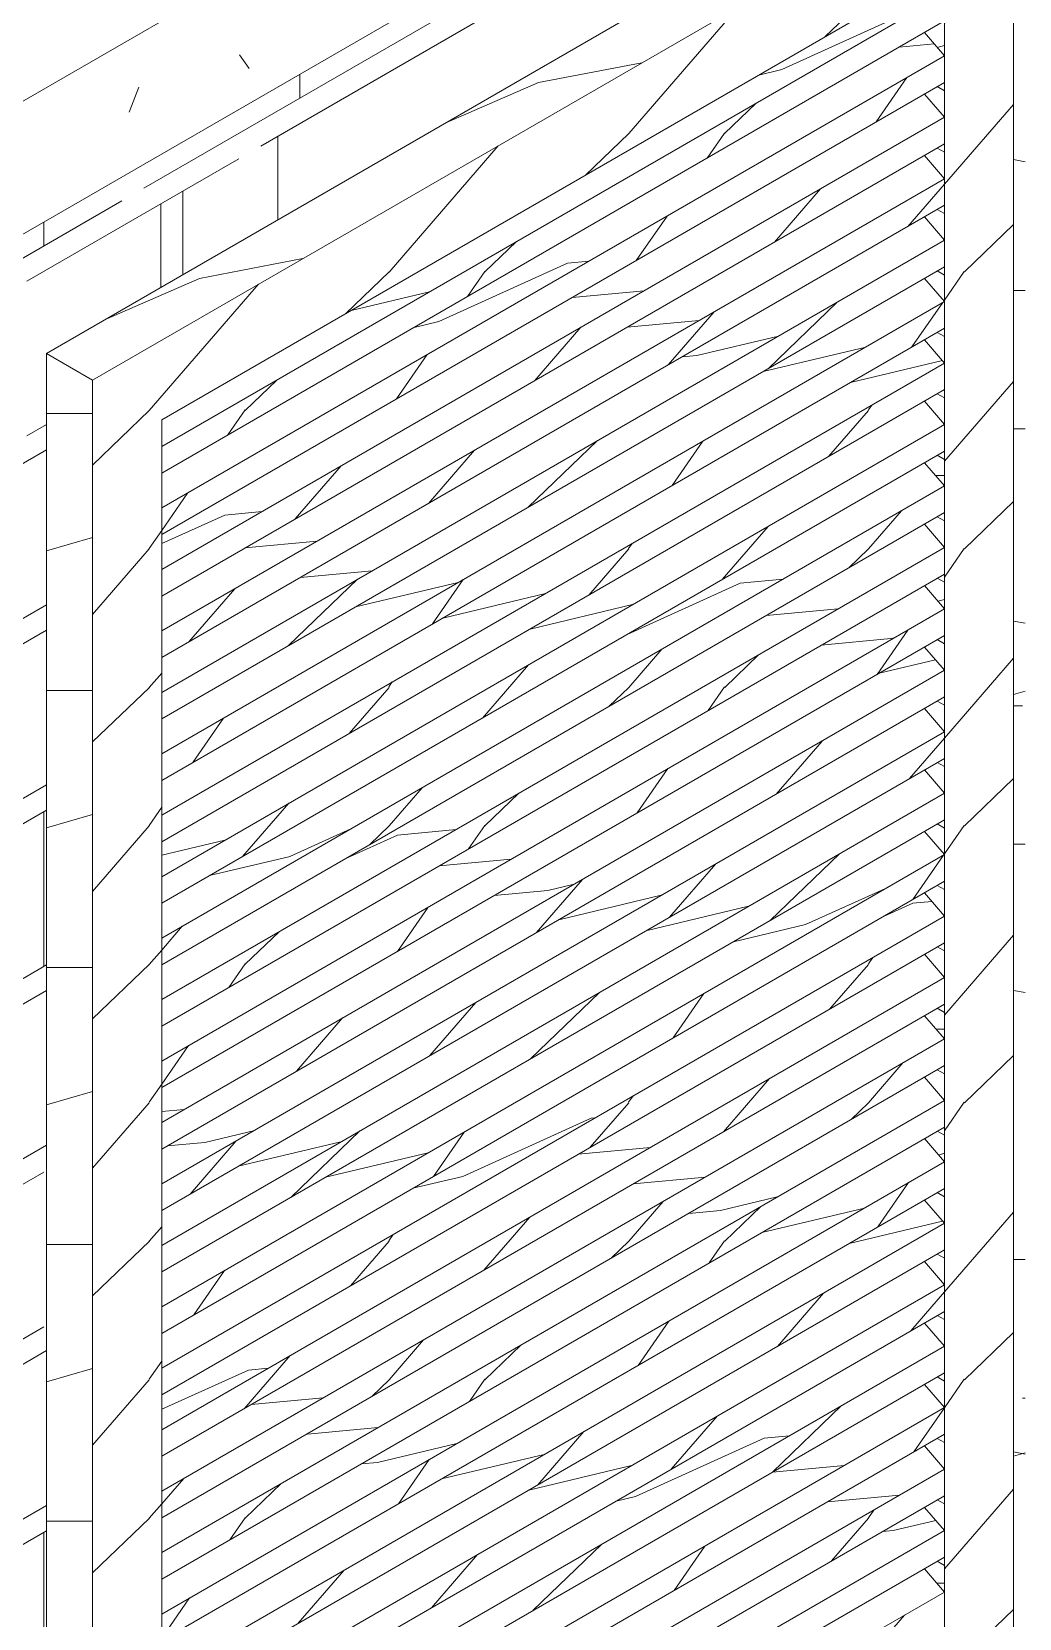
# Model space of a CAD drawing. Header units: millimetres. Extents: x 14944 to 21622, y -31 to 8273.
# Drawn here: x 16067.5 to 16370.8, y 3188 to 3675 of the extents above; entities that cross this region are included whole.
import ezdxf

# ---------------------------------------------------------------- set-up
doc = ezdxf.new("R2010")
doc.units = ezdxf.units.MM
doc.layers.add('A-GENM', color=13, linetype='Continuous', lineweight=9)
pattern_1 = [(235.285, (15617.426, 6831.821), (220.882306, 297.562267), [51.714, -465.428]), (229.107, (15661.602, 6831.82), (-73.6266, -127.5277), [112.468, -112.468]), (223.898, (15661.602, 6789.313), (-147.25447, -170.0361), [61.307, -245.229])]

# ---------------------------------------------------------------- blocks, each defined once
blk = doc.blocks.new('CRT_MGN_COZ_Fogão a lenha completo - CRT_MGN_COZ_Fogão a lenha completo-5005769-VISTA 3D BANCADA CHURRASQUEIRA')
at = {"layer": 'A-GENM'}
h = blk.add_hatch(dxfattribs=at)
h.set_pattern_fill('FP_81', color=256, style=0, pattern_type=2)
h.set_pattern_definition([(0, (17118.54, 2478.45), (203.2, 29.329), [8.382, -144.018, 8.382, -144.018, -812.8]), (0, (17118.54, 2478.45), (203.2, 29.329), [-304.8, 8.382, -296.418, 8.382, -144.018, -355.6]), (0, (17118.54, 2478.45), (203.2, 29.329), [-762, 8.382, -93.218, 8.382, -245.618]), (135, (17194.74, 2493.115), (-116.2646, 57.60587), [5.927, -101.836, 5.927, -676.572]), (135, (17194.74, 2493.115), (-116.2646, 57.60587), [-113.69, -101.836, 5.927, -209.599, -359.21]), (135, (17194.74, 2493.115), (-116.2646, 57.60587), [-431.052, 5.927, -101.836, 5.927, -245.52]), (135, (17194.74, 2493.115), (-116.2646, 57.60587), [-544.742, -65.915, 5.927, -173.678]), (225, (17220.14, 2551.774), (-86.93524, -145.594), [5.927, -101.836, 5.927, -676.572]), (225, (17220.14, 2551.774), (-86.93524, -145.594), [-113.69, -101.836, 5.927, -209.599, -359.21]), (225, (17220.14, 2551.774), (-86.93524, -145.594), [-431.052, 5.927, -101.836, 5.927, -245.52]), (225, (17220.14, 2551.774), (-86.93524, -145.594), [-544.742, -65.915, 5.927, -173.678])])
h.paths.add_polyline_path([(15439.16, 3292.53), (17270.57, 4349.9), (16782.66, 4631.59), (16080.36, 4226.12), (16106.84, 4210.52), (16107.63, 4210.07), (16109.34, 4208.62), (16110.25, 4206.84), (16110.79, 4202.81), (16110.36, 4199.85), (16109.44, 4196.92), (16108.27, 4194.43), (16106.42, 4191.66), (16103.18, 4188.24), (16101.37, 4186.96), (16101.36, 4186.96), (16097.95, 4185.54), (16097.37, 4185.42), (16094.86, 4185.48), (16094.01, 4184.99), (16084.96, 4184.93), (16078.18, 4188.84), (16077.9, 4195.33), (16076.8, 4195.88), (16052.36, 4209.95), (15956.36, 4154.52), (15956.36, 4066.17), (15954.18, 4062.31), (15950.05, 4059.02), (15943.67, 4056.5), (15937.03, 4055.38), (15929.82, 4055.53), (15923.2, 4056.93), (15917.46, 4059.63), (15913.87, 4062.7), (15911.91, 4066.17), (15911.64, 4076.51), (15887.77, 4062.72), (15883.33, 4062.67), (15877.97, 4064.95), (15873.5, 4068.35), (15868.34, 4074.77), (15865.54, 4079.62), (15863.28, 4086.04), (15862.64, 4093.07), (15863.28, 4097.4), (15865.54, 4101.21), (15880.16, 4109.72), (15879.97, 4110.42), (14951.26, 3574.23), (15428.04, 3298.96)])
h.paths.add_polyline_path([(15932.77, 3716.04), (15923.02, 3716.59), (15913.64, 3718.23), (15907.4, 3720.07), (15903.66, 3721.47), (15899.62, 3723.34), (15891.41, 3727.96), (15689.06, 3844.98), (15684.27, 3849.06), (15683.15, 3850.26), (15681.17, 3852.82), (15679.36, 3856.09), (15678.31, 3859.07), (15677.95, 3861.04), (15677.71, 3863.87), (15678.05, 3867.08), (15679.18, 3870.68), (15679.87, 3872.25), (15681.52, 3874.92), (15683.62, 3877.48), (15686.14, 3879.91), (15689.86, 3882.69), (15698.1, 3887.59), (16254.61, 4208.7), (16258.55, 4210.39), (16262.76, 4211.84), (16267.19, 4213.05), (16276.57, 4214.7), (16286.33, 4215.25), (16296.08, 4214.7), (16305.46, 4213.05), (16311.75, 4211.2), (16314.11, 4210.39), (16318.05, 4208.7), (16322.39, 4206.39), (16530.04, 4086.31), (16532.96, 4084.03), (16535.48, 4081.6), (16537.58, 4079.04), (16539.85, 4074.95), (16540.43, 4073.62), (16541.15, 4070.82), (16541.31, 4067.08), (16540.79, 4063.19), (16539.69, 4059.95), (16539.24, 4059.04), (16537.58, 4056.37), (16534.41, 4052.77), (16532.96, 4051.38), (16527.64, 4047.58), (16525.61, 4046.35), (15964.49, 3722.59), (15957.44, 3719.82), (15954, 3718.81), (15950.06, 3717.85), (15942.53, 3716.59), (15937.68, 3716.18)])
h.paths.add_polyline_path([(15881.6, 4110.56), (15881.6, 4110.56), (15881.6, 4111.36)])
h.paths.add_polyline_path([(15890.11, 4115.4), (15911.54, 4127.48), (15912.54, 4126.87), (15913.16, 4127.25), (15913, 4128.03), (15911.44, 4128.59), (15890.11, 4116.27)])
h.paths.add_polyline_path([(16101.31, 4208.41), (16100.87, 4209.44), (16101.26, 4208.75), (16101.26, 4208.71)])
h.paths.add_polyline_path([(16100.63, 4209.65), (16100.63, 4209.68), (16100.61, 4209.66)])
h.paths.add_polyline_path([(16089.17, 4216.3), (16089.09, 4216.35), (16089.15, 4216.3)])
h = blk.add_hatch(dxfattribs=at)
h.set_pattern_fill('FP_80', color=256, style=0, pattern_type=2)
h.set_pattern_definition([(30, (15573.832, 6737.965), (107.763, 103.695), [6.844, -117.59, 6.844, -781.239]), (30, (15573.832, 6737.965), (107.763, 103.695), [-131.278, -117.59, 6.844, -242.024, -414.78]), (30, (15573.832, 6737.965), (107.763, 103.695), [-497.736, 6.844, -117.59, 6.844, -283.502]), (30, (15573.832, 6737.965), (107.763, 103.695), [-629.014, -76.112, 6.844, -200.546]), (125.104, (15627.714, 6789.813), (-118.78964, 86.03927), [5.153, -88.544, 5.153, -588.261]), (125.104, (15627.714, 6789.813), (-118.78964, 86.03927), [-98.85, -88.544, 5.153, -182.241, -312.324]), (125.104, (15627.714, 6789.813), (-118.78964, 86.03927), [-374.788, 5.153, -88.544, 5.153, -213.473]), (125.104, (15627.714, 6789.813), (-118.78964, 86.03927), [-473.639, -57.311, 5.153, -151.008]), (248.794, (15645.674, 6883.138), (-47.00014, -204.0919), [8.193, -140.765, -943.402]), (248.794, (15645.674, 6883.138), (-47.00014, -204.0919), [-148.958, 8.193, -140.765, -794.444]), (248.794, (15645.674, 6883.138), (-47.00014, -204.0919), [-297.916, 8.193, -289.724, -496.527]), (248.794, (15645.674, 6883.138), (-47.00014, -204.0919), [-595.833, 8.193, -140.765, -347.569]), (248.794, (15645.674, 6883.138), (-47.00014, -204.0919), [-744.791, 8.193, -91.113, -248.264]), (248.794, (15645.674, 6883.138), (-47.00014, -204.0919), [-844.096, 8.193, -240.071])])
h.paths.add_polyline_path([(15439.16, 3251.71), (17277.64, 4313.16), (17277.64, 4353.98), (15439.16, 3292.53)])
h = blk.add_hatch(dxfattribs=at)
h.set_pattern_fill('FP_77', color=256, style=0, pattern_type=2)
h.set_pattern_definition([(210, (16358.4, 3443.2), (-191.58, 110.61), [158.135, -7.777]), (210, (16358.4, 3490.73), (-191.58, 110.61), [158.135, -7.777]), (90, (16358.4, 3443.2), (143.684, -82.956), [47.528, -173.69]), (90, (16221.45, 3364.13), (143.684, -82.956), [47.528, -173.691]), (210, (16250.64, 3436.29), (-191.58, 110.61), [158.135, -7.777, 75.179, -7.777]), (210, (16250.64, 3483.81), (-191.58, 110.61), [158.135, -7.777, 75.179, -7.777]), (90, (16250.64, 3436.29), (215.526, -124.434), [47.528, -173.69]), (90, (16113.69, 3357.22), (215.526, -124.434), [47.528, -173.69]), (90, (16106.95, 3353.33), (215.526, -124.434), [47.528, -173.69]), (90, (16041.85, 3315.74), (215.526, -124.434), [47.528, -173.69]), (210, (16286.56, 3512.33), (-191.58, 110.61), [158.135, -7.777]), (210, (16286.56, 3559.86), (-191.58, 110.61), [158.135, -7.777]), (90, (16286.56, 3512.33), (143.684, -82.956), [47.528, -173.691]), (90, (16149.61, 3433.26), (143.684, -82.956), [47.528, -173.691]), (210, (16250.64, 3546.9), (-191.58, 110.61), [158.135, -7.777, 75.179, -7.777]), (210, (16250.64, 3594.42), (-191.58, 110.61), [158.135, -7.777, 75.179, -7.777]), (90, (16250.64, 3546.9), (215.526, -124.434), [47.528, -173.69]), (90, (16113.69, 3467.83), (215.526, -124.434), [47.528, -173.69]), (90, (16106.95, 3463.94), (215.526, -124.434), [47.528, -173.69]), (90, (16041.85, 3426.35), (215.526, -124.434), [47.528, -173.69])])
h.paths.add_polyline_path([(15439.16, 2557.69), (17277.64, 3619.13), (17277.64, 4313.16), (15439.16, 3251.71), (15439.16, 2804.17)])
h.paths.add_polyline_path([(15485.12, 2608.72), (15470.98, 2616.88), (15470.98, 3229.26), (15753.82, 3392.56), (15757.36, 3390.51), (15757.36, 3394.6), (16040.2, 3557.9), (16054.34, 3549.73), (16054.34, 2937.36), (15771.5, 2774.06), (15767.97, 2776.1), (15767.97, 2772.02), (15492.19, 2612.8)])
h.paths.add_polyline_path([(16086.16, 2955.73), (16072.02, 2963.9), (16072.02, 3576.27), (16354.86, 3739.57), (16358.4, 3737.53), (16358.4, 3741.61), (16641.24, 3904.91), (16655.38, 3896.74), (16655.38, 3284.37), (16372.54, 3121.07), (16369.01, 3123.11), (16369.01, 3119.03), (16093.23, 2959.81)])
h.paths.add_polyline_path([(16687.2, 3302.74), (16673.06, 3310.91), (16673.06, 3923.28), (16955.91, 4086.58), (16959.44, 4084.54), (16959.44, 4088.62), (17242.28, 4251.92), (17256.43, 4243.75), (17256.43, 3631.38), (16973.58, 3468.08), (16970.05, 3470.12), (16970.05, 3466.04), (16694.28, 3306.82)])
h = blk.add_hatch(dxfattribs=at)
h.set_pattern_fill('FP_71', color=256, style=0, pattern_type=2)
h.set_pattern_definition([(196.102, (17932.558, 6367.112), (214.53981, 40.67701), [30.654, -275.882]), (180, (17976.734, 6316.1), (-103.078, -42.509), [73.627, -73.627]), (169.107, (17976.734, 6273.593), (-172.49934, 4.85665), [44.987, -179.949])])
h.paths.add_polyline_path([(16372.54, 3121.07), (16372.54, 3733.44), (16358.4, 3741.61), (16358.4, 3737.53), (16369.01, 3731.4), (16369.01, 3123.11)])
h = blk.add_hatch(dxfattribs=at)
h.set_pattern_fill('FP_32', color=256, style=0, pattern_type=2)
h.set_pattern_definition([(203.413, (17160.19, 2456.917), (312.37579, 120.23177), [45.387, -408.483]), (196.102, (17222.665, 2438.882), (-104.12475, -60.1162), [108.377, -108.377]), (190.893, (17222.665, 2408.824), (-208.24997, -60.1153), [63.622, -254.486])])
h.paths.add_polyline_path([(16086.16, 3568.1), (16369.01, 3731.4), (16354.86, 3739.57), (16072.02, 3576.27)])
h = blk.add_hatch(dxfattribs=at)
h.set_pattern_fill('FP_2', color=256, style=0, pattern_type=2)
h.set_pattern_definition(pattern_1)
h.paths.add_polyline_path([(16086.16, 2955.73), (16369.01, 3119.03), (16369.01, 3731.4), (16086.16, 3568.1), (16086.16, 3080.44)])
h.paths.add_polyline_path([(16107.38, 2992.47), (16107.38, 3555.86), (16347.79, 3694.66), (16347.79, 3131.28), (16140.05, 3011.34)])
h = blk.add_hatch(dxfattribs=at)
h.set_pattern_fill('FP_30', color=256, style=0, pattern_type=2)
h.set_pattern_definition([(204.373, (15645.743, 3304.146), (296.3443, 113.00517), [43.379, -390.407]), (193.381, (15705.01, 3267.234), (-98.7818, -66.0075), [101.538, -101.538]), (185.395, (15705.012, 3224.725), (-197.5634, -46.9974), [59.533, -238.131])])
h.paths.add_polyline_path([(16107.38, 3547.69), (16347.79, 3686.49), (16343.08, 3691.94), (16107.38, 3555.86)])
h = blk.add_hatch(dxfattribs=at)
h.set_pattern_fill('FP_70', color=256, style=0, pattern_type=2)
h.set_pattern_definition([(196.102, (17907.81, 6352.824), (220.88281, 42.50806), [30.654, -275.882]), (180, (17951.986, 6301.813), (-73.627, -42.509), [73.627, -73.627]), (169.107, (17951.986, 6259.304), (-147.25553, -0.00134), [44.987, -179.949])])
h.paths.add_polyline_path([(16347.79, 3139.44), (16347.79, 3150.14), (16341.62, 3146.57), (16344.38, 3143.38)])
h.paths.add_polyline_path([(16347.79, 3158.31), (16347.79, 3169), (16341.62, 3165.44), (16344.38, 3162.25)])
h.paths.add_polyline_path([(16347.79, 3177.17), (16347.79, 3187.87), (16341.62, 3184.3)])
h.paths.add_polyline_path([(16347.79, 3196.03), (16347.79, 3206.73), (16341.62, 3203.17)])
h.paths.add_polyline_path([(16347.79, 3214.9), (16347.79, 3225.6), (16341.62, 3222.03), (16344.61, 3218.58)])
h.paths.add_polyline_path([(16347.79, 3233.76), (16347.79, 3244.46), (16341.62, 3240.89)])
h.paths.add_polyline_path([(16347.79, 3252.63), (16347.79, 3263.32), (16341.62, 3259.76)])
h.paths.add_polyline_path([(16347.79, 3271.49), (16347.79, 3282.19), (16341.62, 3278.62)])
h.paths.add_polyline_path([(16347.79, 3290.35), (16347.79, 3301.05), (16341.62, 3297.49)])
h.paths.add_polyline_path([(16347.79, 3309.22), (16347.79, 3319.92), (16341.62, 3316.35)])
h.paths.add_polyline_path([(16347.79, 3328.08), (16347.79, 3338.78), (16341.62, 3335.21)])
h.paths.add_polyline_path([(16347.79, 3346.94), (16347.79, 3357.64), (16341.62, 3354.08)])
h.paths.add_polyline_path([(16347.79, 3365.81), (16347.79, 3376.51), (16341.62, 3372.94)])
h.paths.add_polyline_path([(16347.79, 3384.67), (16347.79, 3395.37), (16341.62, 3391.81)])
h.paths.add_polyline_path([(16347.79, 3403.54), (16347.79, 3414.24), (16341.62, 3410.67)])
h.paths.add_polyline_path([(16347.79, 3422.4), (16347.79, 3433.1), (16341.62, 3429.53), (16344.86, 3425.79)])
h.paths.add_polyline_path([(16347.79, 3441.26), (16347.79, 3451.96), (16341.62, 3448.4)])
h.paths.add_polyline_path([(16347.79, 3460.13), (16347.79, 3470.83), (16341.62, 3467.26)])
h.paths.add_polyline_path([(16347.79, 3478.99), (16347.79, 3489.69), (16341.62, 3486.12)])
h.paths.add_polyline_path([(16347.79, 3497.86), (16347.79, 3508.55), (16341.62, 3504.99)])
h.paths.add_polyline_path([(16347.79, 3516.72), (16347.79, 3527.42), (16341.62, 3523.85)])
h.paths.add_polyline_path([(16347.79, 3535.58), (16347.79, 3546.28), (16341.62, 3542.72)])
h.paths.add_polyline_path([(16347.79, 3554.45), (16347.79, 3565.15), (16341.62, 3561.58)])
h.paths.add_polyline_path([(16347.79, 3573.31), (16347.79, 3584.01), (16341.62, 3580.44)])
h.paths.add_polyline_path([(16347.79, 3592.18), (16347.79, 3602.87), (16341.62, 3599.31)])
h.paths.add_polyline_path([(16347.79, 3611.04), (16347.79, 3621.74), (16341.62, 3618.17)])
h.paths.add_polyline_path([(16347.79, 3629.9), (16347.79, 3640.6), (16341.62, 3637.04), (16345.12, 3632.99)])
h.paths.add_polyline_path([(16347.79, 3648.77), (16347.79, 3659.47), (16341.62, 3655.9)])
h.paths.add_polyline_path([(16347.79, 3667.63), (16347.79, 3678.33), (16341.62, 3674.76)])
h.paths.add_polyline_path([(16347.79, 3686.49), (16347.79, 3694.66), (16343.08, 3691.94), (16344.96, 3689.76)])
h = blk.add_hatch(dxfattribs=at)
h.set_pattern_fill('FP_2', color=256, style=0, pattern_type=2)
h.set_pattern_definition(pattern_1)
h.paths.add_polyline_path([(16107.38, 3539.53), (16347.79, 3678.33), (16347.79, 3686.49), (16107.38, 3547.69)])
h = blk.add_hatch(dxfattribs=at)
h.set_pattern_fill('FP_1', color=256, style=0, pattern_type=2)
h.set_pattern_definition([(204.373, (15639.209, 3292.828), (296.3443, 113.00517), [43.379, -390.407]), (193.381, (15698.48, 3255.916), (-98.7818, -66.0075), [101.538, -101.538]), (185.395, (15698.478, 3213.407), (-197.5634, -46.9974), [59.533, -238.131])])
h.paths.add_polyline_path([(16107.38, 3528.83), (16347.79, 3667.63), (16341.62, 3674.76), (16107.38, 3539.53)])
h = blk.add_hatch(dxfattribs=at)
h.set_pattern_fill('FP_2', color=256, style=0, pattern_type=2)
h.set_pattern_definition(pattern_1)
h.paths.add_polyline_path([(16107.38, 3520.66), (16347.79, 3659.47), (16347.79, 3667.63), (16107.38, 3528.83)])
h = blk.add_hatch(dxfattribs=at)
h.set_pattern_fill('FP_3', color=256, style=0, pattern_type=2)
h.set_pattern_definition([(204.373, (15632.674, 3281.509), (296.3443, 113.00517), [43.379, -390.407]), (193.381, (15691.943, 3244.6), (-98.7818, -66.0075), [101.538, -101.538]), (185.395, (15691.943, 3202.09), (-197.5634, -46.9974), [59.533, -238.131])])
h.paths.add_polyline_path([(16107.38, 3509.96), (16347.79, 3648.77), (16341.62, 3655.9), (16107.38, 3520.66)])
h = blk.add_hatch(dxfattribs=at)
h.set_pattern_fill('FP_2', color=256, style=0, pattern_type=2)
h.set_pattern_definition(pattern_1)
h.paths.add_polyline_path([(16107.38, 3501.8), (16347.79, 3640.6), (16347.79, 3648.77), (16107.38, 3509.96)])
h = blk.add_hatch(dxfattribs=at)
h.set_pattern_fill('FP_4', color=256, style=0, pattern_type=2)
h.set_pattern_definition([(204.373, (15626.14, 3270.191), (296.3443, 113.00517), [43.379, -390.407]), (193.381, (15685.41, 3233.28), (-98.7818, -66.0075), [101.538, -101.538]), (185.395, (15685.41, 3190.77), (-197.5634, -46.9974), [59.533, -238.131])])
h.paths.add_polyline_path([(16107.38, 3491.1), (16347.79, 3629.9), (16341.62, 3637.04), (16107.38, 3501.8), (16107.38, 3494.85)])
h = blk.add_hatch(dxfattribs=at)
h.set_pattern_fill('FP_2', color=256, style=0, pattern_type=2)
h.set_pattern_definition(pattern_1)
h.paths.add_polyline_path([(16107.38, 3482.93), (16347.79, 3621.74), (16347.79, 3629.9), (16107.38, 3491.1)])
h = blk.add_hatch(dxfattribs=at)
h.set_pattern_fill('FP_5', color=256, style=0, pattern_type=2)
h.set_pattern_definition([(204.373, (15619.605, 3258.873), (296.3443, 113.00517), [43.379, -390.407]), (193.381, (15678.874, 3221.96), (-98.7818, -66.0075), [101.538, -101.538]), (185.395, (15678.874, 3179.452), (-197.5634, -46.9974), [59.533, -238.131])])
h.paths.add_polyline_path([(16107.38, 3472.23), (16347.79, 3611.04), (16341.62, 3618.17), (16107.38, 3482.93)])
h = blk.add_hatch(dxfattribs=at)
h.set_pattern_fill('FP_2', color=256, style=0, pattern_type=2)
h.set_pattern_definition(pattern_1)
h.paths.add_polyline_path([(16107.38, 3464.07), (16347.79, 3602.87), (16347.79, 3611.04), (16107.38, 3472.23)])
h = blk.add_hatch(dxfattribs=at)
h.set_pattern_fill('FP_6', color=256, style=0, pattern_type=2)
h.set_pattern_definition([(204.373, (15613.07, 3247.554), (296.3443, 113.00517), [43.379, -390.407]), (193.381, (15672.34, 3210.643), (-98.7818, -66.0075), [101.538, -101.538]), (185.395, (15672.34, 3168.134), (-197.5634, -46.9974), [59.533, -238.131])])
h.paths.add_polyline_path([(16107.38, 3453.37), (16347.79, 3592.18), (16341.62, 3599.31), (16107.38, 3464.07)])
h = blk.add_hatch(dxfattribs=at)
h.set_pattern_fill('FP_2', color=256, style=0, pattern_type=2)
h.set_pattern_definition(pattern_1)
h.paths.add_polyline_path([(16107.38, 3445.21), (16347.79, 3584.01), (16347.79, 3592.18), (16107.38, 3453.37)])
h = blk.add_hatch(dxfattribs=at)
h.set_pattern_fill('FP_7', color=256, style=0, pattern_type=2)
h.set_pattern_definition([(204.373, (15606.536, 3236.236), (296.3443, 113.00517), [43.379, -390.407]), (193.381, (15665.805, 3199.324), (-98.7818, -66.0075), [101.538, -101.538]), (185.395, (15665.805, 3156.816), (-197.5634, -46.9974), [59.533, -238.131])])
h.paths.add_polyline_path([(16107.38, 3434.51), (16347.79, 3573.31), (16341.62, 3580.44), (16107.38, 3445.21)])
h = blk.add_hatch(dxfattribs=at)
h.set_pattern_fill('FP_69', color=256, style=0, pattern_type=2)
h.set_pattern_definition([(196.102, (17646.18, 6201.772), (220.88281, 42.50806), [30.654, -275.882]), (180, (17690.356, 6150.76), (-73.627, -42.509), [73.627, -73.627]), (169.107, (17690.356, 6108.252), (-147.25553, -0.00134), [44.987, -179.949])])
h.paths.add_polyline_path([(16086.16, 2955.73), (16086.16, 3568.1), (16072.02, 3576.27), (16072.02, 2963.9)])
h = blk.add_hatch(dxfattribs=at)
h.set_pattern_fill('FP_2', color=256, style=0, pattern_type=2)
h.set_pattern_definition(pattern_1)
h.paths.add_polyline_path([(16107.38, 3426.34), (16347.79, 3565.15), (16347.79, 3573.31), (16107.38, 3434.51)])
h = blk.add_hatch(dxfattribs=at)
h.set_pattern_fill('FP_8', color=256, style=0, pattern_type=2)
h.set_pattern_definition([(204.373, (15600.001, 3224.918), (296.3443, 113.00517), [43.379, -390.407]), (193.381, (15659.27, 3188.006), (-98.7818, -66.0075), [101.538, -101.538]), (185.395, (15659.27, 3145.497), (-197.5634, -46.9974), [59.533, -238.131])])
h.paths.add_polyline_path([(16107.38, 3415.64), (16347.79, 3554.45), (16341.62, 3561.58), (16107.38, 3426.34)])
h = blk.add_hatch(dxfattribs=at)
h.set_pattern_fill('FP_2', color=256, style=0, pattern_type=2)
h.set_pattern_definition(pattern_1)
h.paths.add_polyline_path([(16107.38, 3407.48), (16347.79, 3546.28), (16347.79, 3554.45), (16107.38, 3415.64)])
h = blk.add_hatch(dxfattribs=at)
h.set_pattern_fill('FP_9', color=256, style=0, pattern_type=2)
h.set_pattern_definition([(204.373, (15593.466, 3213.599), (296.3443, 113.00517), [43.379, -390.407]), (193.381, (15652.735, 3176.69), (-98.7818, -66.0075), [101.538, -101.538]), (185.395, (15652.735, 3134.18), (-197.5634, -46.9974), [59.533, -238.131])])
h.paths.add_polyline_path([(16107.38, 3396.78), (16347.79, 3535.58), (16341.62, 3542.72), (16107.38, 3407.48)])
h = blk.add_hatch(dxfattribs=at)
h.set_pattern_fill('FP_2', color=256, style=0, pattern_type=2)
h.set_pattern_definition(pattern_1)
h.paths.add_polyline_path([(16107.38, 3388.61), (16347.79, 3527.42), (16347.79, 3535.58), (16107.38, 3396.78)])
h = blk.add_hatch(dxfattribs=at)
h.set_pattern_fill('FP_10', color=256, style=0, pattern_type=2)
h.set_pattern_definition([(204.373, (15586.932, 3202.281), (296.3443, 113.00517), [43.379, -390.407]), (193.381, (15646.2, 3165.37), (-98.7818, -66.0075), [101.538, -101.538]), (185.395, (15646.2, 3122.86), (-197.5634, -46.9974), [59.533, -238.131])])
h.paths.add_polyline_path([(16107.38, 3377.92), (16347.79, 3516.72), (16341.62, 3523.85), (16107.38, 3388.61)])
h = blk.add_hatch(dxfattribs=at)
h.set_pattern_fill('FP_2', color=256, style=0, pattern_type=2)
h.set_pattern_definition(pattern_1)
h.paths.add_polyline_path([(16107.38, 3369.75), (16347.79, 3508.55), (16347.79, 3516.72), (16107.38, 3377.92)])
h = blk.add_hatch(dxfattribs=at)
h.set_pattern_fill('FP_11', color=256, style=0, pattern_type=2)
h.set_pattern_definition([(204.373, (15580.397, 3190.963), (296.3443, 113.00517), [43.379, -390.407]), (193.381, (15639.666, 3154.05), (-98.7818, -66.0075), [101.538, -101.538]), (185.395, (15639.666, 3111.542), (-197.5634, -46.9974), [59.533, -238.131])])
h.paths.add_polyline_path([(16107.38, 3359.05), (16347.79, 3497.86), (16341.62, 3504.99), (16107.38, 3369.75)])
h = blk.add_hatch(dxfattribs=at)
h.set_pattern_fill('FP_2', color=256, style=0, pattern_type=2)
h.set_pattern_definition(pattern_1)
h.paths.add_polyline_path([(16107.38, 3350.89), (16347.79, 3489.69), (16347.79, 3497.86), (16107.38, 3359.05), (16107.38, 3356.72)])
h = blk.add_hatch(dxfattribs=at)
h.set_pattern_fill('FP_12', color=256, style=0, pattern_type=2)
h.set_pattern_definition([(204.373, (15573.862, 3179.644), (296.3443, 113.00517), [43.379, -390.407]), (193.381, (15633.13, 3142.733), (-98.7818, -66.0075), [101.538, -101.538]), (185.395, (15633.13, 3100.224), (-197.5634, -46.9974), [59.533, -238.131])])
h.paths.add_polyline_path([(16107.38, 3340.19), (16347.79, 3478.99), (16341.62, 3486.12), (16107.38, 3350.89)])
h = blk.add_hatch(dxfattribs=at)
h.set_pattern_fill('FP_2', color=256, style=0, pattern_type=2)
h.set_pattern_definition(pattern_1)
h.paths.add_polyline_path([(16107.38, 3332.02), (16347.79, 3470.83), (16347.79, 3478.99), (16107.38, 3340.19)])
h = blk.add_hatch(dxfattribs=at)
h.set_pattern_fill('FP_13', color=256, style=0, pattern_type=2)
h.set_pattern_definition([(204.373, (15567.328, 3168.326), (296.3443, 113.00517), [43.379, -390.407]), (193.381, (15626.597, 3131.414), (-98.7818, -66.0075), [101.538, -101.538]), (185.395, (15626.597, 3088.906), (-197.5634, -46.9974), [59.533, -238.131])])
h.paths.add_polyline_path([(16107.38, 3321.32), (16347.79, 3460.13), (16341.62, 3467.26), (16107.38, 3332.02)])
h = blk.add_hatch(dxfattribs=at)
h.set_pattern_fill('FP_2', color=256, style=0, pattern_type=2)
h.set_pattern_definition(pattern_1)
h.paths.add_polyline_path([(16107.38, 3313.16), (16347.79, 3451.96), (16347.79, 3460.13), (16107.38, 3321.32)])
h = blk.add_hatch(dxfattribs=at)
h.set_pattern_fill('FP_14', color=256, style=0, pattern_type=2)
h.set_pattern_definition([(204.373, (15560.793, 3157.008), (296.3443, 113.00517), [43.379, -390.407]), (193.381, (15620.06, 3120.096), (-98.7818, -66.0075), [101.538, -101.538]), (185.395, (15620.062, 3077.587), (-197.5634, -46.9974), [59.533, -238.131])])
h.paths.add_polyline_path([(16107.38, 3302.46), (16347.79, 3441.26), (16341.62, 3448.4), (16107.38, 3313.16)])
h = blk.add_hatch(dxfattribs=at)
h.set_pattern_fill('FP_2', color=256, style=0, pattern_type=2)
h.set_pattern_definition(pattern_1)
h.paths.add_polyline_path([(16107.38, 3294.29), (16347.79, 3433.1), (16347.79, 3441.26), (16107.38, 3302.46)])
h = blk.add_hatch(dxfattribs=at)
h.set_pattern_fill('FP_15', color=256, style=0, pattern_type=2)
h.set_pattern_definition([(204.373, (15554.259, 3145.689), (296.3443, 113.00517), [43.379, -390.407]), (193.381, (15613.53, 3108.78), (-98.7818, -66.0075), [101.538, -101.538]), (185.395, (15613.528, 3066.27), (-197.5634, -46.9974), [59.533, -238.131])])
h.paths.add_polyline_path([(16107.38, 3283.6), (16347.79, 3422.4), (16341.62, 3429.53), (16107.38, 3294.29)])
h = blk.add_hatch(dxfattribs=at)
h.set_pattern_fill('FP_2', color=256, style=0, pattern_type=2)
h.set_pattern_definition(pattern_1)
h.paths.add_polyline_path([(16107.38, 3275.43), (16347.79, 3414.24), (16347.79, 3422.4), (16107.38, 3283.6)])
h = blk.add_hatch(dxfattribs=at)
h.set_pattern_fill('FP_16', color=256, style=0, pattern_type=2)
h.set_pattern_definition([(204.373, (15547.724, 3134.371), (296.3443, 113.00517), [43.379, -390.407]), (193.381, (15606.993, 3097.46), (-98.7818, -66.0075), [101.538, -101.538]), (185.395, (15606.993, 3054.95), (-197.5634, -46.9974), [59.533, -238.131])])
h.paths.add_polyline_path([(16107.38, 3264.73), (16347.79, 3403.54), (16341.62, 3410.67), (16107.38, 3275.43)])
h = blk.add_hatch(dxfattribs=at)
h.set_pattern_fill('FP_2', color=256, style=0, pattern_type=2)
h.set_pattern_definition(pattern_1)
h.paths.add_polyline_path([(16107.38, 3256.57), (16347.79, 3395.37), (16347.79, 3403.54), (16107.38, 3264.73)])
h = blk.add_hatch(dxfattribs=at)
h.set_pattern_fill('FP_17', color=256, style=0, pattern_type=2)
h.set_pattern_definition([(204.373, (15541.189, 3123.053), (296.3443, 113.00517), [43.379, -390.407]), (193.381, (15600.46, 3086.14), (-98.7818, -66.0075), [101.538, -101.538]), (185.395, (15600.458, 3043.632), (-197.5634, -46.9974), [59.533, -238.131])])
h.paths.add_polyline_path([(16107.38, 3245.87), (16347.79, 3384.67), (16341.62, 3391.81), (16107.38, 3256.57)])
h = blk.add_hatch(dxfattribs=at)
h.set_pattern_fill('FP_2', color=256, style=0, pattern_type=2)
h.set_pattern_definition(pattern_1)
h.paths.add_polyline_path([(16107.38, 3237.7), (16347.79, 3376.51), (16347.79, 3384.67), (16107.38, 3245.87)])
h = blk.add_hatch(dxfattribs=at)
h.set_pattern_fill('FP_18', color=256, style=0, pattern_type=2)
h.set_pattern_definition([(204.373, (15534.655, 3111.734), (296.3443, 113.00517), [43.379, -390.407]), (193.381, (15593.924, 3074.823), (-98.7818, -66.0075), [101.538, -101.538]), (185.395, (15593.924, 3032.314), (-197.5634, -46.9974), [59.533, -238.131])])
h.paths.add_polyline_path([(16107.38, 3227), (16347.79, 3365.81), (16341.62, 3372.94), (16107.38, 3237.7)])
h = blk.add_hatch(dxfattribs=at)
h.set_pattern_fill('FP_2', color=256, style=0, pattern_type=2)
h.set_pattern_definition(pattern_1)
h.paths.add_polyline_path([(16107.38, 3218.84), (16347.79, 3357.64), (16347.79, 3365.81), (16107.38, 3227)])
h = blk.add_hatch(dxfattribs=at)
h.set_pattern_fill('FP_19', color=256, style=0, pattern_type=2)
h.set_pattern_definition([(204.373, (15528.12, 3100.416), (296.3443, 113.00517), [43.379, -390.407]), (193.381, (15587.39, 3063.504), (-98.7818, -66.0075), [101.538, -101.538]), (185.395, (15587.39, 3020.996), (-197.5634, -46.9974), [59.533, -238.131])])
h.paths.add_polyline_path([(16107.38, 3208.14), (16347.79, 3346.94), (16341.62, 3354.08), (16107.38, 3218.58)])
h = blk.add_hatch(dxfattribs=at)
h.set_pattern_fill('FP_2', color=256, style=0, pattern_type=2)
h.set_pattern_definition(pattern_1)
h.paths.add_polyline_path([(16107.38, 3199.98), (16347.79, 3338.78), (16347.79, 3346.94), (16107.38, 3208.14)])
h = blk.add_hatch(dxfattribs=at)
h.set_pattern_fill('FP_20', color=256, style=0, pattern_type=2)
h.set_pattern_definition([(204.373, (15521.585, 3089.098), (296.3443, 113.00517), [43.379, -390.407]), (193.381, (15580.854, 3052.186), (-98.7818, -66.0075), [101.538, -101.538]), (185.395, (15580.854, 3009.677), (-197.5634, -46.9974), [59.533, -238.131])])
h.paths.add_polyline_path([(16107.38, 3189.28), (16347.79, 3328.08), (16341.62, 3335.21), (16107.38, 3199.98)])
h = blk.add_hatch(dxfattribs=at)
h.set_pattern_fill('FP_2', color=256, style=0, pattern_type=2)
h.set_pattern_definition(pattern_1)
h.paths.add_polyline_path([(16107.38, 3181.11), (16347.79, 3319.92), (16347.79, 3328.08), (16107.38, 3189.28)])
h = blk.add_hatch(dxfattribs=at)
h.set_pattern_fill('FP_21', color=256, style=0, pattern_type=2)
h.set_pattern_definition([(204.373, (15515.051, 3077.779), (296.3443, 113.00517), [43.379, -390.407]), (193.381, (15574.32, 3040.87), (-98.7818, -66.0075), [101.538, -101.538]), (185.395, (15574.32, 2998.36), (-197.5634, -46.9974), [59.533, -238.131])])
h.paths.add_polyline_path([(16107.38, 3170.41), (16347.79, 3309.22), (16341.62, 3316.35), (16107.38, 3181.11)])
h = blk.add_hatch(dxfattribs=at)
h.set_pattern_fill('FP_2', color=256, style=0, pattern_type=2)
h.set_pattern_definition(pattern_1)
h.paths.add_polyline_path([(16107.38, 3162.25), (16347.79, 3301.05), (16347.79, 3309.22), (16107.38, 3170.41)])
h = blk.add_hatch(dxfattribs=at)
h.set_pattern_fill('FP_22', color=256, style=0, pattern_type=2)
h.set_pattern_definition([(204.373, (15508.516, 3066.461), (296.3443, 113.00517), [43.379, -390.407]), (193.381, (15567.785, 3029.55), (-98.7818, -66.0075), [101.538, -101.538]), (185.395, (15567.785, 2987.04), (-197.5634, -46.9974), [59.533, -238.131])])
h.paths.add_polyline_path([(16107.38, 3151.55), (16347.79, 3290.35), (16341.62, 3297.49), (16107.38, 3162.25)])
h = blk.add_hatch(dxfattribs=at)
h.set_pattern_fill('FP_2', color=256, style=0, pattern_type=2)
h.set_pattern_definition(pattern_1)
h.paths.add_polyline_path([(16107.38, 3143.38), (16347.79, 3282.19), (16347.79, 3290.35), (16107.38, 3151.55)])
h = blk.add_hatch(dxfattribs=at)
h.set_pattern_fill('FP_23', color=256, style=0, pattern_type=2)
h.set_pattern_definition([(204.373, (15501.981, 3055.143), (296.3443, 113.00517), [43.379, -390.407]), (193.381, (15561.25, 3018.23), (-98.7818, -66.0075), [101.538, -101.538]), (185.395, (15561.25, 2975.722), (-197.5634, -46.9974), [59.533, -238.131])])
h.paths.add_polyline_path([(16107.38, 3132.68), (16347.79, 3271.49), (16341.62, 3278.62), (16107.38, 3143.38)])
h = blk.add_hatch(dxfattribs=at)
h.set_pattern_fill('FP_2', color=256, style=0, pattern_type=2)
h.set_pattern_definition(pattern_1)
h.paths.add_polyline_path([(16107.38, 3124.52), (16347.79, 3263.32), (16347.79, 3271.49), (16107.38, 3132.68)])
h = blk.add_hatch(dxfattribs=at)
h.set_pattern_fill('FP_24', color=256, style=0, pattern_type=2)
h.set_pattern_definition([(204.373, (15495.447, 3043.824), (296.3443, 113.00517), [43.379, -390.407]), (193.381, (15554.716, 3006.913), (-98.7818, -66.0075), [101.538, -101.538]), (185.395, (15554.716, 2964.404), (-197.5634, -46.9974), [59.533, -238.131])])
h.paths.add_polyline_path([(16107.38, 3113.82), (16347.79, 3252.63), (16341.62, 3259.76), (16107.38, 3124.52)])
h = blk.add_hatch(dxfattribs=at)
h.set_pattern_fill('FP_2', color=256, style=0, pattern_type=2)
h.set_pattern_definition(pattern_1)
h.paths.add_polyline_path([(16107.38, 3105.66), (16347.79, 3244.46), (16347.79, 3252.63), (16107.38, 3113.82)])
h = blk.add_hatch(dxfattribs=at)
h.set_pattern_fill('FP_25', color=256, style=0, pattern_type=2)
h.set_pattern_definition([(204.373, (15488.912, 3032.506), (296.3443, 113.00517), [43.379, -390.407]), (193.381, (15548.18, 2995.594), (-98.7818, -66.0075), [101.538, -101.538]), (185.395, (15548.18, 2953.086), (-197.5634, -46.9974), [59.533, -238.131])])
h.paths.add_polyline_path([(16107.38, 3094.96), (16347.79, 3233.76), (16341.62, 3240.89), (16107.38, 3105.66)])
h = blk.add_hatch(dxfattribs=at)
h.set_pattern_fill('FP_2', color=256, style=0, pattern_type=2)
h.set_pattern_definition(pattern_1)
h.paths.add_polyline_path([(16107.38, 3086.79), (16347.79, 3225.6), (16347.79, 3233.76), (16107.38, 3094.96)])
h = blk.add_hatch(dxfattribs=at)
h.set_pattern_fill('FP_26', color=256, style=0, pattern_type=2)
h.set_pattern_definition([(204.373, (15482.377, 3021.188), (296.3443, 113.00517), [43.379, -390.407]), (193.381, (15541.646, 2984.276), (-98.7818, -66.0075), [101.538, -101.538]), (185.395, (15541.646, 2941.767), (-197.5634, -46.9974), [59.533, -238.131])])
h.paths.add_polyline_path([(16107.38, 3076.09), (16347.79, 3214.9), (16341.62, 3222.03), (16107.38, 3086.79), (16107.38, 3080.44)])
h = blk.add_hatch(dxfattribs=at)
h.set_pattern_fill('FP_2', color=256, style=0, pattern_type=2)
h.set_pattern_definition(pattern_1)
h.paths.add_polyline_path([(16107.38, 3067.93), (16347.79, 3206.73), (16347.79, 3214.9), (16107.38, 3076.09)])
h = blk.add_hatch(dxfattribs=at)
h.set_pattern_fill('FP_27', color=256, style=0, pattern_type=2)
h.set_pattern_definition([(204.373, (15475.843, 3009.869), (296.3443, 113.00517), [43.379, -390.407]), (193.381, (15535.11, 2972.96), (-98.7818, -66.0075), [101.538, -101.538]), (185.395, (15535.112, 2930.45), (-197.5634, -46.9974), [59.533, -238.131])])
h.paths.add_polyline_path([(16107.38, 3057.23), (16347.79, 3196.03), (16341.62, 3203.17), (16107.38, 3067.93)])
h = blk.add_hatch(dxfattribs=at)
h.set_pattern_fill('FP_2', color=256, style=0, pattern_type=2)
h.set_pattern_definition(pattern_1)
h.paths.add_polyline_path([(16107.38, 3049.06), (16347.79, 3187.87), (16347.79, 3196.03), (16107.38, 3057.23)])
for p, q in [((17277.64, 4353.98), (15439.16, 3292.53)), ((17277.64, 4313.16), (15439.16, 3251.71)), ((15439.16, 3251.71), (17277.64, 4313.16)), ((16072.02, 3576.27), (16354.86, 3739.57)), ((16369.01, 3731.4), (16086.16, 3568.1)), ((16369.01, 3119.03), (16369.01, 3731.4)), ((16107.38, 3555.86), (16347.79, 3694.66)), ((16347.79, 3694.66), (16347.79, 3131.28)), ((16107.38, 3547.69), (16347.79, 3686.49)), ((16347.79, 3678.33), (16107.38, 3539.53)), ((16341.62, 3674.76), (16347.79, 3667.63)), ((16347.79, 3667.63), (16347.79, 3675.8)), ((16107.38, 3528.83), (16347.79, 3667.63)), ((16347.79, 3667.63), (16347.79, 3659.47)), ((16347.79, 3659.47), (16107.38, 3520.66)), ((16347.79, 3656.93), (16345.6, 3658.2)), ((16341.62, 3655.9), (16347.79, 3648.77)), ((16347.79, 3648.77), (16347.79, 3656.93)), ((16107.38, 3509.96), (16347.79, 3648.77)), ((16347.79, 3648.77), (16347.79, 3640.6)), ((16347.79, 3640.6), (16107.38, 3501.8)), ((16347.79, 3638.07), (16345.6, 3639.33)), ((16341.62, 3637.04), (16347.79, 3629.9)), ((16347.79, 3629.9), (16347.79, 3638.07)), ((16107.38, 3491.1), (16347.79, 3629.9)), ((16347.79, 3629.9), (16347.79, 3621.74)), ((16347.79, 3621.74), (16107.38, 3482.93)), ((16347.79, 3619.2), (16345.6, 3620.47)), ((16347.79, 3611.04), (16347.79, 3619.2)), ((16341.62, 3618.17), (16347.79, 3611.04)), ((16107.38, 3472.23), (16347.79, 3611.04)), ((16347.79, 3611.04), (16347.79, 3602.87)), ((16347.79, 3602.87), (16107.38, 3464.07)), ((16347.79, 3600.34), (16345.6, 3601.61)), ((16347.79, 3592.18), (16347.79, 3600.34)), ((16341.62, 3599.31), (16347.79, 3592.18)), ((16107.38, 3453.37), (16347.79, 3592.18)), ((16347.79, 3592.18), (16347.79, 3584.01)), ((16347.79, 3584.01), (16107.38, 3445.21)), ((16341.62, 3580.44), (16347.79, 3573.31)), ((16347.79, 3581.48), (16345.6, 3582.74)), ((16347.79, 3573.31), (16347.79, 3581.48)), ((16072.02, 2963.9), (16072.02, 3576.27)), ((16072.02, 3576.27), (16086.16, 3568.1)), ((16107.38, 3434.51), (16347.79, 3573.31)), ((16347.79, 3573.31), (16347.79, 3565.15)), ((16086.16, 3568.1), (16086.16, 2955.73)), ((16347.79, 3565.15), (16107.38, 3426.34)), ((16341.62, 3561.58), (16347.79, 3554.45)), ((16347.79, 3562.61), (16345.6, 3563.88)), ((16347.79, 3554.45), (16347.79, 3562.61)), ((16107.38, 2992.47), (16107.38, 3555.86)), ((16107.38, 3415.64), (16347.79, 3554.45)), ((16347.79, 3554.45), (16347.79, 3546.28)), ((16107.38, 3539.53), (16107.38, 3547.69)), ((16347.79, 3546.28), (16107.38, 3407.48)), ((16341.62, 3542.72), (16347.79, 3535.58)), ((16347.79, 3543.75), (16345.6, 3545.02)), ((16347.79, 3535.58), (16347.79, 3543.75)), ((16107.38, 3396.78), (16347.79, 3535.58)), ((16347.79, 3535.58), (16347.79, 3527.42)), ((16107.38, 3520.66), (16107.38, 3528.83)), ((16347.79, 3527.42), (16107.38, 3388.61)), ((16341.62, 3523.85), (16347.79, 3516.72)), ((16347.79, 3524.88), (16345.6, 3526.15)), ((16347.79, 3516.72), (16347.79, 3524.88)), ((16107.38, 3377.92), (16347.79, 3516.72)), ((16347.79, 3516.72), (16347.79, 3508.55)), ((16107.38, 3501.8), (16107.38, 3509.96)), ((16347.79, 3508.55), (16107.38, 3369.75)), ((16347.79, 3506.02), (16345.6, 3507.29)), ((16341.62, 3504.99), (16347.79, 3497.86)), ((16347.79, 3497.86), (16347.79, 3506.02)), ((16107.38, 3359.05), (16347.79, 3497.86)), ((16347.79, 3497.86), (16347.79, 3489.69)), ((16107.38, 3482.93), (16107.38, 3491.1)), ((16347.79, 3489.69), (16107.38, 3350.89)), ((16347.79, 3487.16), (16345.6, 3488.42)), ((16341.62, 3486.12), (16347.79, 3478.99)), ((16347.79, 3478.99), (16347.79, 3487.16)), ((16107.38, 3340.19), (16347.79, 3478.99)), ((16347.79, 3478.99), (16347.79, 3470.83)), ((16107.38, 3464.07), (16107.38, 3472.23)), ((16347.79, 3470.83), (16107.38, 3332.02)), ((16347.79, 3468.29), (16345.6, 3469.56)), ((16347.79, 3460.13), (16347.79, 3468.29)), ((16341.62, 3467.26), (16347.79, 3460.13)), ((16107.38, 3321.32), (16347.79, 3460.13)), ((16347.79, 3460.13), (16347.79, 3451.96)), ((16107.38, 3445.21), (16107.38, 3453.37)), ((16347.79, 3451.96), (16107.38, 3313.16)), ((16341.62, 3448.4), (16347.79, 3441.26)), ((16347.79, 3449.43), (16345.6, 3450.7)), ((16347.79, 3441.26), (16347.79, 3449.43)), ((16107.38, 3302.46), (16347.79, 3441.26)), ((16347.79, 3441.26), (16347.79, 3433.1)), ((16107.38, 3426.34), (16107.38, 3434.51)), ((16347.79, 3433.1), (16107.38, 3294.29)), ((16341.62, 3429.53), (16347.79, 3422.4)), ((16347.79, 3430.57), (16345.6, 3431.83)), ((16347.79, 3422.4), (16347.79, 3430.57)), ((16107.38, 3283.6), (16347.79, 3422.4)), ((16347.79, 3422.4), (16347.79, 3414.24)), ((16107.38, 3407.48), (16107.38, 3415.64)), ((16347.79, 3414.24), (16107.38, 3275.43)), ((16341.62, 3410.67), (16347.79, 3403.54)), ((16347.79, 3411.7), (16345.6, 3412.97)), ((16347.79, 3403.54), (16347.79, 3411.7)), ((16107.38, 3264.73), (16347.79, 3403.54)), ((16347.79, 3403.54), (16347.79, 3395.37)), ((16107.38, 3388.61), (16107.38, 3396.78)), ((16347.79, 3395.37), (16107.38, 3256.57)), ((16341.62, 3391.81), (16347.79, 3384.67)), ((16347.79, 3392.84), (16345.6, 3394.1)), ((16347.79, 3384.67), (16347.79, 3392.84)), ((16107.38, 3245.87), (16347.79, 3384.67)), ((16347.79, 3384.67), (16347.79, 3376.51)), ((16107.38, 3369.75), (16107.38, 3377.92)), ((16347.79, 3376.51), (16107.38, 3237.7)), ((16341.62, 3372.94), (16347.79, 3365.81)), ((16347.79, 3373.97), (16345.6, 3375.24)), ((16347.79, 3365.81), (16347.79, 3373.97)), ((16107.38, 3227), (16347.79, 3365.81)), ((16347.79, 3365.81), (16347.79, 3357.64)), ((16107.38, 3350.89), (16107.38, 3359.05)), ((16347.79, 3357.64), (16107.38, 3218.84)), ((16347.79, 3355.11), (16345.6, 3356.38)), ((16341.62, 3354.08), (16347.79, 3346.94)), ((16347.79, 3346.94), (16347.79, 3355.11)), ((16107.38, 3208.14), (16347.79, 3346.94)), ((16347.79, 3346.94), (16347.79, 3338.78)), ((16107.38, 3332.02), (16107.38, 3340.19)), ((16347.79, 3338.78), (16107.38, 3199.98)), ((16347.79, 3336.25), (16345.6, 3337.51)), ((16341.62, 3335.21), (16347.79, 3328.08)), ((16347.79, 3328.08), (16347.79, 3336.25)), ((16107.38, 3189.28), (16347.79, 3328.08)), ((16347.79, 3328.08), (16347.79, 3319.92)), ((16107.38, 3313.16), (16107.38, 3321.32)), ((16347.79, 3319.92), (16107.38, 3181.11)), ((16347.79, 3317.38), (16345.6, 3318.65)), ((16347.79, 3309.22), (16347.79, 3317.38)), ((16341.62, 3316.35), (16347.79, 3309.22)), ((16107.38, 3170.41), (16347.79, 3309.22)), ((16347.79, 3309.22), (16347.79, 3301.05)), ((16107.38, 3294.29), (16107.38, 3302.46)), ((16347.79, 3301.05), (16107.38, 3162.25)), ((16341.62, 3297.49), (16347.79, 3290.35)), ((16347.79, 3298.52), (16345.6, 3299.78)), ((16347.79, 3290.35), (16347.79, 3298.52)), ((16107.38, 3151.55), (16347.79, 3290.35)), ((16347.79, 3290.35), (16347.79, 3282.19)), ((16107.38, 3275.43), (16107.38, 3283.6)), ((16347.79, 3282.19), (16107.38, 3143.38)), ((16341.62, 3278.62), (16347.79, 3271.49)), ((16347.79, 3279.65), (16345.6, 3280.92)), ((16347.79, 3271.49), (16347.79, 3279.65)), ((16107.38, 3132.68), (16347.79, 3271.49)), ((16347.79, 3271.49), (16347.79, 3263.32)), ((16107.38, 3256.57), (16107.38, 3264.73)), ((16347.79, 3263.32), (16107.38, 3124.52)), ((16341.62, 3259.76), (16347.79, 3252.63)), ((16347.79, 3260.79), (16345.6, 3262.06)), ((16347.79, 3252.63), (16347.79, 3260.79)), ((16107.38, 3113.82), (16347.79, 3252.63)), ((16347.79, 3252.63), (16347.79, 3244.46)), ((16107.38, 3237.7), (16107.38, 3245.87)), ((16347.79, 3244.46), (16107.38, 3105.66)), ((16341.62, 3240.89), (16347.79, 3233.76)), ((16347.79, 3241.93), (16345.6, 3243.19)), ((16347.79, 3233.76), (16347.79, 3241.93)), ((16107.38, 3094.96), (16347.79, 3233.76)), ((16347.79, 3233.76), (16347.79, 3225.6)), ((16107.38, 3218.84), (16107.38, 3227)), ((16347.79, 3225.6), (16107.38, 3086.79)), ((16341.62, 3222.03), (16347.79, 3214.9)), ((16347.79, 3223.06), (16345.6, 3224.33)), ((16347.79, 3214.9), (16347.79, 3223.06)), ((16107.38, 3076.09), (16347.79, 3214.9)), ((16347.79, 3214.9), (16347.79, 3206.73)), ((16107.38, 3199.98), (16107.38, 3208.14)), ((16347.79, 3206.73), (16107.38, 3067.93)), ((16347.79, 3204.2), (16345.6, 3205.47)), ((16341.62, 3203.17), (16347.79, 3196.03)), ((16347.79, 3196.03), (16347.79, 3204.2)), ((16107.38, 3057.23), (16347.79, 3196.03)), ((16347.79, 3196.03), (16347.79, 3187.87)), ((16107.38, 3181.11), (16107.38, 3189.28))]:
    blk.add_line(p, q, dxfattribs=at)

msp = doc.modelspace()

# ---------------------------------------------------------------- block references
at = {"layer": 'A-GENM'}
msp.add_blockref('CRT_MGN_COZ_Fogão a lenha completo - CRT_MGN_COZ_Fogão a lenha completo-5005769-VISTA 3D BANCADA CHURRASQUEIRA', (0, 0), dxfattribs=at)

doc.saveas('drawing.dxf')
